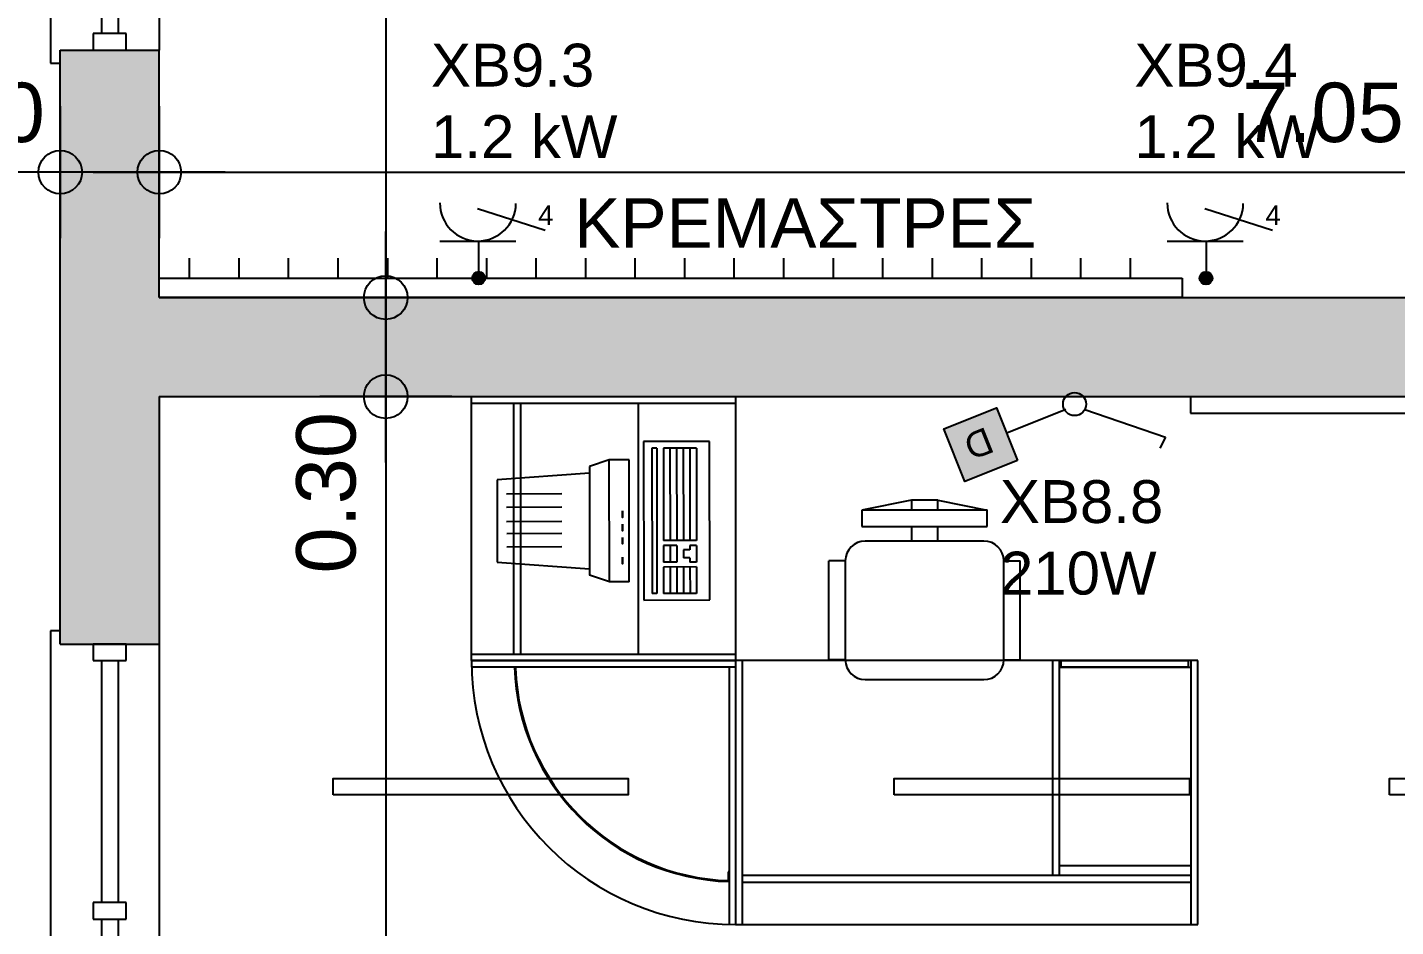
# Model space of a CAD drawing. Header units: metres. Extents: x -11 to 85, y -301 to 135.
# Drawn here: x 14.674 to 18.819, y -52.149 to -49.424 of the extents above; entities that cross this region are included whole.
import ezdxf

# ---------------------------------------------------------------- set-up
doc = ezdxf.new("R2010")
doc.units = ezdxf.units.M
doc.header["$LTSCALE"] = 0.036
doc.header["$PDMODE"] = 2
for name, color, linetype in [('arxitek borofos', 252, 'Continuous'), ('DIMBLK', 252, 'Continuous'), ('Epipla', 252, 'Continuous'), ('HLEK-SYMBOL', 3, 'Continuous'), ('HLEK_FL001_SYMBOLS', 230, 'Continuous'), ('Parathira', 252, 'Continuous')]:
    doc.layers.add(name, color=color, linetype=linetype)
doc.styles.add('COMU-N', font='arial.ttf')
doc.styles.get("Standard").update_dxf_attribs({"font": 'arial.ttf'})
doc.dimstyles.new('CADWDOT', dxfattribs={"dimscale": 0.1, "dimtxt": 1.8, "dimasz": 0.08, "dimexe": 2, "dimexo": 0, "dimgap": 0.09, "dimtad": 0, "dimrnd": 0.001, "dimzin": 0, "dimdsep": 46, "dimtxsty": 'Standard', "dimblk1": 'ARTDIM', "dimblk2": 'ARTDIM', "dimsah": 1, "dimcen": 0.09, "dimdle": 0.05, "dimse1": 1, "dimse2": 1, "dimadec": 0, "dimazin": 0, "dimtfac": 1, "dimtmove": 0, "dimatfit": 3, "dimldrblk": 'ARTDIM', "dimfxl": 2, "dimtvp": 0.9999, "dimtolj": 1, "dimtzin": 0, "dimarcsym": 0})

# ---------------------------------------------------------------- blocks, each defined once
blk = doc.blocks.new('A$C52D13D70')
at = {"layer": 'Parathira'}
for p, q in [((-0.33, 0.04), (-0.33, -2.44)), ((-0.3, 0.04), (-0.33, 0.04)), ((-0.1, 0), (-0.2, 0)), ((-0.2, 0), (-0.2, -0.05)), ((-0.1, -0.05), (-0.1, 0)), ((0, 0), (0, -2.4)), ((-0.2, -0.05), (-0.1, -0.05)), ((-0.175, -0.05), (-0.175, -0.7833)), ((-0.125, -0.05), (-0.125, -0.7833)), ((-0.1, -0.7833), (-0.2, -0.7833)), ((-0.2, -0.7833), (-0.2, -0.8333)), ((-0.1, -0.8333), (-0.1, -0.7833)), ((-0.2, -0.8333), (-0.1, -0.8333)), ((-0.175, -0.8333), (-0.175, -1.5667)), ((-0.125, -0.8333), (-0.125, -1.5667)), ((-0.1, -1.5667), (-0.2, -1.5667)), ((-0.2, -1.5667), (-0.2, -1.6167)), ((-0.1, -1.6167), (-0.1, -1.5667)), ((-0.2, -1.6167), (-0.1, -1.6167)), ((-0.175, -1.6167), (-0.175, -2.35)), ((-0.125, -1.6167), (-0.125, -2.35)), ((-0.1, -2.35), (-0.2, -2.35)), ((-0.2, -2.35), (-0.2, -2.4)), ((-0.1, -2.4), (-0.1, -2.35)), ((-0.2, -2.4), (-0.1, -2.4)), ((-0.33, -2.44), (-0.3, -2.44))]:
    blk.add_line(p, q, dxfattribs=at)
blk = doc.blocks.new('ARTDIM')
at = {"layer": 'DIMBLK'}
for p, q in [((0, -24.9975), (0, 24.9975)), ((-24.9975, 0), (24.9975, 0))]:
    blk.add_line(p, q, dxfattribs=at)
blk.add_circle((0, 0), 8.25, dxfattribs=at)
blk = doc.blocks.new('*D881')
at = {"layer": 'arxitek borofos', "color": 0, "lineweight": -2}
blk.add_line((15.7595, -43.501), (15.7595, -50.235), dxfattribs=at)
at = {"layer": 'Defpoints', "color": 0, "transparency": 16777216}
for p in [(18.6737, -43.493), (15.7595, -50.243), (18.6737, -50.243)]:
    blk.add_point(p, dxfattribs=at)
at = {"layer": 'arxitek borofos', "color": 0, "lineweight": -2, "xscale": 0.008, "yscale": 0.008, "zscale": 0.008}
for p, rotation in [((15.7595, -43.493), 90), ((15.7595, -50.243), 270)]:
    blk.add_blockref('ARTDIM', p, dxfattribs=dict(at, rotation=rotation))
at = {"layer": 'arxitek borofos', "color": 0, "insert": (15.5796, -46.868), "char_height": 0.18, "attachment_point": 5, "rotation": 90}
blk.add_mtext('\\A1;6.75', dxfattribs=at)
blk = doc.blocks.new('*D882')
at = {"layer": 'arxitek borofos', "color": 0, "lineweight": -2}
for p, q in [((15.7595, -50.251), (15.7595, -50.535)), ((15.7595, -50.543), (15.7595, -51.1176))]:
    blk.add_line(p, q, dxfattribs=at)
at = {"layer": 'Defpoints', "color": 0, "transparency": 16777216}
for p in [(18.9737, -50.243), (15.7595, -50.543), (18.9737, -50.543)]:
    blk.add_point(p, dxfattribs=at)
at = {"layer": 'arxitek borofos', "color": 0, "lineweight": -2, "xscale": 0.008, "yscale": 0.008, "zscale": 0.008}
for p, rotation in [((15.7595, -50.243), 90), ((15.7595, -50.543), 270)]:
    blk.add_blockref('ARTDIM', p, dxfattribs=dict(at, rotation=rotation))
at = {"layer": 'arxitek borofos', "color": 0, "insert": (15.5796, -50.8343), "char_height": 0.18, "attachment_point": 5, "rotation": 90}
blk.add_mtext('\\A1;0.30', dxfattribs=at)
blk = doc.blocks.new('*D883')
at = {"layer": 'arxitek borofos', "color": 0, "lineweight": -2}
blk.add_line((15.7595, -50.551), (15.7595, -57.585), dxfattribs=at)
at = {"layer": 'Defpoints', "color": 0, "transparency": 16777216}
for p in [(18.9737, -50.543), (15.7595, -57.593), (18.9737, -57.593)]:
    blk.add_point(p, dxfattribs=at)
at = {"layer": 'arxitek borofos', "color": 0, "lineweight": -2, "xscale": 0.008, "yscale": 0.008, "zscale": 0.008}
for p, rotation in [((15.7595, -50.543), 90), ((15.7595, -57.593), 270)]:
    blk.add_blockref('ARTDIM', p, dxfattribs=dict(at, rotation=rotation))
at = {"layer": 'arxitek borofos', "color": 0, "insert": (15.5796, -54.068), "char_height": 0.18, "attachment_point": 5, "rotation": 90}
blk.add_mtext('\\A1;7.05', dxfattribs=at)
blk = doc.blocks.new('*D892')
at = {"layer": 'arxitek borofos', "color": 0, "lineweight": -2}
for p, q in [((14.7737, -49.863), (14.1991, -49.863)), ((15.0657, -49.863), (14.7817, -49.863))]:
    blk.add_line(p, q, dxfattribs=at)
at = {"layer": 'Defpoints', "color": 0, "transparency": 16777216}
for p in [(14.7737, -49.863), (14.7737, -50.243), (15.0737, -50.243)]:
    blk.add_point(p, dxfattribs=at)
at = {"layer": 'arxitek borofos', "color": 0, "lineweight": -2, "xscale": 0.008, "yscale": 0.008, "zscale": 0.008, "rotation": 180}
blk.add_blockref('ARTDIM', (14.7737, -49.863), dxfattribs=at)
at = {"layer": 'arxitek borofos', "color": 0, "lineweight": -2, "xscale": 0.008, "yscale": 0.008, "zscale": 0.008}
blk.add_blockref('ARTDIM', (15.0737, -49.863), dxfattribs=at)
at = {"layer": 'arxitek borofos', "color": 0, "insert": (14.4824, -49.683), "char_height": 0.18, "attachment_point": 5}
blk.add_mtext('\\A1;0.30', dxfattribs=at)
blk = doc.blocks.new('*D893')
at = {"layer": 'arxitek borofos', "color": 0, "lineweight": -2}
blk.add_line((15.0817, -49.863), (22.1157, -49.863), dxfattribs=at)
at = {"layer": 'Defpoints', "color": 0, "transparency": 16777216}
for p in [(22.1237, -49.863), (15.0737, -50.243), (22.1237, -50.243)]:
    blk.add_point(p, dxfattribs=at)
at = {"layer": 'arxitek borofos', "color": 0, "lineweight": -2, "xscale": 0.008, "yscale": 0.008, "zscale": 0.008, "rotation": 180}
blk.add_blockref('ARTDIM', (15.0737, -49.863), dxfattribs=at)
at = {"layer": 'arxitek borofos', "color": 0, "lineweight": -2, "xscale": 0.008, "yscale": 0.008, "zscale": 0.008}
blk.add_blockref('ARTDIM', (22.1237, -49.863), dxfattribs=at)
at = {"layer": 'arxitek borofos', "color": 0, "insert": (18.5987, -49.683), "char_height": 0.18, "attachment_point": 5}
blk.add_mtext('\\A1;7.05', dxfattribs=at)
blk = doc.blocks.new('A$C46BB3189')
at = {"layer": 'Epipla'}
for p, q in [((0.0918, 0.0592), (0.0918, 0.1192)), ((0.2418, 0.0592), (0.2418, 0.1192)), ((0.3918, 0.0592), (0.3918, 0.1192)), ((0.5418, 0.0592), (0.5418, 0.1192)), ((0.6918, 0.0592), (0.6918, 0.1192)), ((0.8418, 0.0592), (0.8418, 0.1192)), ((0.9918, 0.0592), (0.9918, 0.1192)), ((1.1418, 0.0592), (1.1418, 0.1192)), ((1.2918, 0.0592), (1.2918, 0.1192)), ((1.4418, 0.0592), (1.4418, 0.1192)), ((1.5918, 0.0592), (1.5918, 0.1192)), ((1.7418, 0.0592), (1.7418, 0.1192)), ((1.8918, 0.0592), (1.8918, 0.1192)), ((2.0418, 0.0592), (2.0418, 0.1192)), ((2.1918, 0.0592), (2.1918, 0.1192)), ((2.3418, 0.0592), (2.3418, 0.1192)), ((2.4918, 0.0592), (2.4918, 0.1192)), ((2.6418, 0.0592), (2.6418, 0.1192)), ((2.7918, 0.0592), (2.7918, 0.1192)), ((2.9418, 0.0592), (2.9418, 0.1192)), ((0, 0), (0, 0.0592)), ((0, 0.0592), (3.0983, 0.0592)), ((3.0983, 0.0592), (3.0983, 0)), ((3.0983, 0), (0, 0))]:
    blk.add_line(p, q, dxfattribs=at)
blk = doc.blocks.new('gJ6_a14')
at = {"linetype": 'Continuous'}
for p, q in [((-0.1176, 0.1119), (0.113, 0.1119)), ((0, 0.1119), (0, 0))]:
    blk.add_line(p, q, dxfattribs=at)
blk.add_arc((-0.0023, 0.2279), 0.1153, 180, 358.9566, dxfattribs=at)
blk = doc.blocks.new('*X1779')
at = {"color": 0}
for p, q in [((15.598, 2.587), (15.737, 2.727)), ((15.598, 2.622), (15.702, 2.727)), ((15.605, 2.559), (15.765, 2.719)), ((15.609, 2.652), (15.618, 2.66)), ((15.617, 2.536), (15.789, 2.707)), ((15.623, 2.665), (15.631, 2.674)), ((15.633, 2.516), (15.808, 2.691)), ((15.636, 2.678), (15.645, 2.687)), ((15.64, 2.647), (15.649, 2.656)), ((15.649, 2.691), (15.658, 2.7)), ((15.653, 2.501), (15.824, 2.672)), ((15.654, 2.66), (15.662, 2.669)), ((15.662, 2.705), (15.671, 2.714)), ((15.667, 2.674), (15.676, 2.683)), ((15.676, 2.718), (15.678, 2.721)), ((15.68, 2.687), (15.689, 2.696)), ((15.685, 2.656), (15.693, 2.665)), ((15.693, 2.7), (15.702, 2.709)), ((15.698, 2.669), (15.707, 2.678)), ((15.707, 2.714), (15.715, 2.722)), ((15.711, 2.683), (15.72, 2.691)), ((15.715, 2.652), (15.724, 2.66)), ((15.72, 2.727), (15.721, 2.728)), ((15.724, 2.696), (15.733, 2.705)), ((15.729, 2.665), (15.738, 2.674)), ((15.738, 2.709), (15.746, 2.718)), ((15.742, 2.678), (15.751, 2.687)), ((15.746, 2.647), (15.755, 2.656)), ((15.751, 2.722), (15.752, 2.724)), ((15.755, 2.691), (15.764, 2.7)), ((15.76, 2.66), (15.768, 2.669)), ((15.768, 2.705), (15.777, 2.714)), ((15.773, 2.674), (15.782, 2.683)), ((15.786, 2.687), (15.795, 2.696)), ((15.791, 2.656), (15.799, 2.665)), ((15.804, 2.669), (15.813, 2.678)), ((15.822, 2.652), (15.83, 2.66)), ((15.601, 2.607), (15.609, 2.616)), ((15.604, 2.646), (15.605, 2.647)), ((15.605, 2.577), (15.614, 2.585)), ((15.611, 2.547), (15.618, 2.554)), ((15.614, 2.621), (15.623, 2.63)), ((15.618, 2.59), (15.627, 2.599)), ((15.623, 2.559), (15.631, 2.568)), ((15.627, 2.634), (15.636, 2.643)), ((15.627, 2.528), (15.636, 2.537)), ((15.631, 2.603), (15.64, 2.612)), ((15.636, 2.572), (15.645, 2.581)), ((15.64, 2.541), (15.649, 2.55)), ((15.645, 2.616), (15.654, 2.625)), ((15.645, 2.51), (15.654, 2.519)), ((15.649, 2.585), (15.658, 2.594)), ((15.654, 2.554), (15.662, 2.563)), ((15.658, 2.63), (15.667, 2.638)), ((15.658, 2.523), (15.667, 2.532)), ((15.662, 2.599), (15.671, 2.607)), ((15.664, 2.494), (15.671, 2.501)), ((15.667, 2.568), (15.676, 2.577)), ((15.671, 2.643), (15.68, 2.652)), ((15.671, 2.537), (15.68, 2.546)), ((15.676, 2.489), (15.836, 2.648)), ((15.676, 2.612), (15.685, 2.621)), ((15.676, 2.506), (15.685, 2.515)), ((15.68, 2.581), (15.689, 2.59)), ((15.685, 2.55), (15.693, 2.559)), ((15.689, 2.625), (15.698, 2.634)), ((15.689, 2.519), (15.698, 2.528)), ((15.693, 2.594), (15.702, 2.603)), ((15.693, 2.488), (15.702, 2.497)), ((15.698, 2.563), (15.707, 2.572)), ((15.702, 2.638), (15.711, 2.647)), ((15.702, 2.532), (15.711, 2.541)), ((15.705, 2.482), (15.843, 2.62)), ((15.707, 2.607), (15.715, 2.616)), ((15.707, 2.501), (15.715, 2.51)), ((15.711, 2.577), (15.72, 2.585)), ((15.715, 2.546), (15.724, 2.554)), ((15.72, 2.621), (15.729, 2.63)), ((15.72, 2.515), (15.729, 2.523)), ((15.724, 2.59), (15.733, 2.599)), ((15.724, 2.484), (15.733, 2.493)), ((15.729, 2.559), (15.738, 2.568)), ((15.733, 2.634), (15.742, 2.643)), ((15.733, 2.528), (15.742, 2.537)), ((15.738, 2.603), (15.746, 2.612)), ((15.738, 2.497), (15.746, 2.506)), ((15.741, 2.482), (15.842, 2.584)), ((15.742, 2.572), (15.751, 2.581)), ((15.746, 2.541), (15.755, 2.55)), ((15.751, 2.616), (15.76, 2.625)), ((15.751, 2.51), (15.76, 2.519)), ((15.755, 2.585), (15.764, 2.594)), ((15.76, 2.554), (15.768, 2.563)), ((15.764, 2.63), (15.773, 2.638)), ((15.764, 2.523), (15.773, 2.532)), ((15.768, 2.599), (15.777, 2.607)), ((15.768, 2.493), (15.777, 2.501)), ((15.773, 2.568), (15.782, 2.577)), ((15.777, 2.643), (15.786, 2.652)), ((15.777, 2.537), (15.786, 2.546)), ((15.782, 2.612), (15.791, 2.621)), ((15.782, 2.506), (15.791, 2.515)), ((15.786, 2.581), (15.795, 2.59)), ((15.791, 2.55), (15.799, 2.559)), ((15.795, 2.625), (15.804, 2.634)), ((15.795, 2.519), (15.804, 2.528)), ((15.799, 2.594), (15.808, 2.603)), ((15.804, 2.563), (15.813, 2.572)), ((15.808, 2.638), (15.817, 2.647)), ((15.808, 2.532), (15.817, 2.541)), ((15.813, 2.607), (15.822, 2.616)), ((15.817, 2.577), (15.826, 2.585)), ((15.822, 2.546), (15.83, 2.554)), ((15.826, 2.621), (15.835, 2.63)), ((15.83, 2.59), (15.839, 2.599)), ((15.835, 2.559), (15.835, 2.56)), ((15.839, 2.634), (15.84, 2.635)), ((15.844, 2.603), (15.844, 2.603))]:
    blk.add_line(p, q, dxfattribs=at)
blk = doc.blocks.new('GJ6_A78')
at = {"layer": 'HLEK-SYMBOL', "color": 0, "linetype": 'Continuous'}
blk.add_circle((0, 0), 0.0989, dxfattribs=at)
at = {"layer": 'HLEK-SYMBOL', "color": 0, "xscale": 0.8, "yscale": 0.8, "zscale": 0.8}
blk.add_blockref('*X1779', (-12.576, -2.084), dxfattribs=at)
blk = doc.blocks.new('priza')
at = {"layer": 'HLEK_FL001_SYMBOLS', "rotation": 180}
blk.add_blockref('gJ6_a14', (87.4, -100.4952), dxfattribs=at)
at = {"layer": 'HLEK_FL001_SYMBOLS', "xscale": 0.1951472641207488, "yscale": 0.1951472641207488, "zscale": 0.1951472641207488}
blk.add_blockref('GJ6_A78', (87.4, -100.4953), dxfattribs=at)
blk = doc.blocks.new('priza tetrapli')
at = {"layer": 'HLEK_FL001_SYMBOLS', "ltscale": 5}
blk.add_line((444.1264, -18.901), (444.3314, -18.9664), dxfattribs=at)
at = {"layer": 'HLEK_FL001_SYMBOLS', "rotation": 180}
blk.add_blockref('priza', (531.5297, -119.6074), dxfattribs=at)
at = {"layer": 'HLEK_FL001_SYMBOLS', "ltscale": 5}
blk.add_text('4', height=0.06, dxfattribs=at).set_placement((444.3099, -18.9515))
blk = doc.blocks.new('gJ6_a1')
at = {"linetype": 'Continuous'}
for p, q in [((-0.2193, 0.2297), (-0.191, 0.2541)), ((-0.024, 0.0608), (-0.2193, 0.2297))]:
    blk.add_line(p, q, dxfattribs=at)
blk.add_circle((-0.0005, 0.0343), 0.0349, dxfattribs=at)
blk = doc.blocks.new('dimmer')
at = {"layer": 'HLEK_FL001_SYMBOLS'}
blk.add_hatch(color=11, dxfattribs=at).paths.add_polyline_path([(2263.7579, 1291.6993), (2263.5429, 1291.6993), (2263.5429, 1291.4844), (2263.7579, 1291.4844)])
blk.add_lwpolyline([(2263.5429, 1291.6993), (2263.7579, 1291.6993), (2263.7579, 1291.4844), (2263.5429, 1291.4844)], close=True, dxfattribs=at)
blk.add_text('D', height=0.1, dxfattribs=at).set_placement((2263.6057, 1291.5361))
blk = doc.blocks.new('dimmer1')
at = {"layer": 'HLEK_FL001_SYMBOLS'}
blk.add_line((2318.1609, 1255.9928), (2317.9681, 1255.9928), dxfattribs=at)
at = {"layer": 'HLEK_FL001_SYMBOLS', "xscale": 0.8000000000000114, "yscale": 0.8000000000000114, "zscale": 0.8000000000000114}
blk.add_blockref('dimmer', (507.3271, 222.7235), dxfattribs=at)

msp = doc.modelspace()

# ---------------------------------------------------------------- hatches: boundary and pattern name
at = {"layer": 'arxitek borofos'}
msp.add_hatch(color=256, dxfattribs=at).paths.add_polyline_path([(14.7737, -51.293), (15.0737, -51.293), (15.0737, -50.543), (18.9737, -50.543), (18.9737, -50.243), (15.0737, -50.243), (15.0737, -49.493), (14.7737, -49.493)])

# ---------------------------------------------------------------- linework, layer by layer
for p, q in [((14.7737, -49.493), (15.0737, -49.493)), ((14.7737, -51.293), (14.7737, -49.493)), ((15.0737, -50.243), (15.0737, -49.493)), ((15.0737, -50.243), (18.9737, -50.243)), ((15.0737, -50.543), (18.9737, -50.543)), ((15.0737, -50.543), (15.0737, -51.293)), ((16.0195, -50.543), (16.8195, -50.543)), ((16.0195, -51.343), (16.0195, -50.543)), ((16.0195, -50.563), (16.8195, -50.563)), ((16.1478, -51.323), (16.1478, -50.563)), ((16.1693, -51.323), (16.1693, -50.563)), ((16.5247, -50.563), (16.5247, -51.323)), ((16.8195, -50.543), (16.8195, -51.343)), ((18.1973, -50.543), (18.1973, -50.593)), ((18.1973, -50.593), (20.6973, -50.593)), ((16.7407, -50.6792), (16.5407, -50.6795)), ((16.5407, -50.6795), (16.5413, -51.1595)), ((16.7413, -51.1592), (16.7407, -50.6792)), ((16.5807, -50.6994, 0.0001), (16.5657, -50.6994, 0.0001)), ((16.5657, -50.6994, 0.0001), (16.5663, -51.1394, 0.0001)), ((16.5807, -50.6994, 0.0001), (16.5813, -51.1394, 0.0001)), ((16.7007, -50.6992, 0.0001), (16.6007, -50.6994, 0.0001)), ((16.6007, -50.6994, 0.0001), (16.6011, -50.9794, 0.0001)), ((16.6207, -50.6994, 0.0001), (16.6211, -50.9794, 0.0001)), ((16.6407, -50.6993, 0.0001), (16.6411, -50.9793, 0.0001)), ((16.6607, -50.6993, 0.0001), (16.6611, -50.9793, 0.0001)), ((16.6807, -50.6993, 0.0001), (16.6811, -50.9793, 0.0001)), ((16.7007, -50.6992, 0.0001), (16.7011, -50.9792, 0.0001)), ((16.4366, -50.7344), (16.3766, -50.7545)), ((16.3766, -50.7545), (16.3771, -51.0845)), ((16.4966, -50.7343), (16.4366, -50.7344)), ((16.4371, -51.1044), (16.4366, -50.7344)), ((16.4971, -51.1043), (16.4966, -50.7343)), ((16.3766, -50.7745), (16.0967, -50.7949)), ((16.0967, -50.7949), (16.097, -51.0449)), ((17.3518, -50.8566), (17.2018, -50.8866)), ((17.2018, -50.8866), (17.2018, -50.9366)), ((17.5818, -50.8866), (17.2018, -50.8866)), ((17.4318, -50.8566), (17.3518, -50.8566)), ((17.3518, -50.8566), (17.3518, -50.8866)), ((17.4318, -50.8866), (17.4318, -50.8566)), ((17.4318, -50.8566), (17.5818, -50.8866)), ((17.5818, -50.9366), (17.5818, -50.8866)), ((17.2018, -50.9366), (17.5818, -50.9366)), ((17.3518, -50.9366), (17.3518, -50.9806)), ((17.4318, -50.9806), (17.4318, -50.9366)), ((16.7011, -50.9792, 0.0001), (16.6011, -50.9794, 0.0001)), ((16.6411, -50.9943, 0.0001), (16.6011, -50.9944, 0.0001)), ((16.6011, -50.9944, 0.0001), (16.6012, -51.0444, 0.0001)), ((16.6211, -50.9944, 0.0001), (16.6212, -51.0444, 0.0001)), ((16.6411, -50.9943, 0.0001), (16.6412, -51.0443, 0.0001)), ((16.6811, -51.0068, 0.0001), (16.6611, -51.0068, 0.0001)), ((16.6611, -51.0068, 0.0001), (16.6611, -51.0318, 0.0001)), ((16.7011, -50.9942, 0.0001), (16.6811, -50.9943, 0.0001)), ((16.6811, -50.9943, 0.0001), (16.6811, -51.0068, 0.0001)), ((16.7011, -50.9942, 0.0001), (16.7012, -51.0442, 0.0001)), ((17.5718, -50.9806), (17.2118, -50.9806)), ((16.097, -51.0449), (16.3771, -51.0645)), ((16.6412, -51.0443, 0.0001), (16.6012, -51.0444, 0.0001)), ((16.7012, -51.0592, 0.0001), (16.6012, -51.0594, 0.0001)), ((16.6012, -51.0594, 0.0001), (16.6013, -51.1394, 0.0001)), ((16.6212, -51.0594, 0.0001), (16.6213, -51.1394, 0.0001)), ((16.6412, -51.0593, 0.0001), (16.6413, -51.1393, 0.0001)), ((16.6811, -51.0318, 0.0001), (16.6611, -51.0318, 0.0001)), ((16.6612, -51.0593, 0.0001), (16.6613, -51.1393, 0.0001)), ((16.6811, -51.0318, 0.0001), (16.6812, -51.0443, 0.0001)), ((16.7012, -51.0442, 0.0001), (16.6812, -51.0443, 0.0001)), ((16.6812, -51.0593, 0.0001), (16.6813, -51.1393, 0.0001)), ((16.7012, -51.0592, 0.0001), (16.7013, -51.1392, 0.0001)), ((17.1018, -51.3406), (17.1018, -51.0406)), ((17.1518, -51.0406), (17.1018, -51.0406)), ((17.1518, -51.0406), (17.1518, -51.3406)), ((17.6318, -51.0406), (17.6818, -51.0406)), ((17.6318, -51.3406), (17.6318, -51.0406)), ((17.6818, -51.3406), (17.6818, -51.0406)), ((16.4371, -51.1044), (16.3771, -51.0845)), ((16.4971, -51.1043), (16.4371, -51.1044)), ((16.5813, -51.1394, 0.0001), (16.5663, -51.1394, 0.0001)), ((16.7013, -51.1392, 0.0001), (16.6013, -51.1394, 0.0001)), ((16.5413, -51.1595), (16.7413, -51.1592)), ((14.7737, -51.293), (15.0737, -51.293)), ((16.0195, -51.323), (16.8195, -51.323)), ((16.0195, -51.343), (16.8195, -51.343)), ((16.8195, -51.343), (16.0195, -51.343)), ((16.8195, -51.343), (16.8195, -52.143)), ((16.8195, -51.343), (16.8195, -52.143)), ((18.2195, -51.343), (16.8195, -51.343)), ((16.8395, -51.343), (16.8395, -52.143)), ((17.1518, -51.3406), (17.1018, -51.3406)), ((17.6318, -51.3406), (17.6818, -51.3406)), ((17.7994, -51.343), (17.7797, -51.343)), ((17.7797, -51.343), (17.7797, -51.9932)), ((17.7994, -51.343), (17.7994, -51.9932)), ((17.8055, -51.363), (17.8055, -51.3429)), ((17.8055, -51.3429), (18.1904, -51.3429)), ((18.1904, -51.3429), (18.1904, -51.363)), ((18.1995, -52.143), (18.1995, -51.343)), ((18.2195, -52.143), (18.2195, -51.343)), ((16.8195, -51.363), (16.0195, -51.363)), ((16.7995, -51.363), (16.7995, -52.143)), ((17.7994, -51.363), (18.1995, -51.363)), ((18.1904, -51.363), (17.8055, -51.363)), ((17.2118, -51.4006), (17.5718, -51.4006)), ((17.7994, -51.9641), (18.1995, -51.9641)), ((16.7995, -51.9827), (16.7965, -51.9827)), ((16.7965, -51.9827), (16.7965, -52.0096)), ((16.7995, -52.0127), (16.7995, -51.9827)), ((16.8395, -51.9932), (18.1995, -51.9932)), ((16.8395, -52.0147), (18.1995, -52.0147)), ((16.8195, -52.143), (18.2195, -52.143))]:
    msp.add_line(p, q, dxfattribs=at)
at = {"layer": 'arxitek borofos', "extrusion": (-0.17579, -0.000254389, 0.984428)}
for p, q in [((16.1258, -50.8376, 0.2954), (16.2932, -50.8366, 0.3253)), ((16.1259, -50.8777, 0.2954), (16.2933, -50.8767, 0.3253)), ((16.1252, -50.9212, 0.2951), (16.2926, -50.9201, 0.325)), ((16.126, -50.9579, 0.2954), (16.2934, -50.9569, 0.3253)), ((16.1261, -50.998, 0.2954), (16.2934, -50.997, 0.3253))]:
    msp.add_line(p, q, dxfattribs=at)
at = {"layer": 'arxitek borofos'}
for centre, radius, start, end in [((17.2118, -51.0406), 0.06, 90, 180), ((17.5718, -51.0406), 0.06, 0, 90), ((16.8195, -51.343), 0.8, 180, 270), ((17.2118, -51.3406), 0.06, 180, 270), ((17.5718, -51.3406), 0.06, 270, 0), ((16.8195, -51.343), 0.67, 181.7106, 268.2894), ((16.8195, -51.343), 0.667, 181.9761, 268.2894)]:
    msp.add_arc(centre, radius, start, end, dxfattribs=at)
for points in [[(16.4766, -50.8895, 0.03), (16.4766, -50.9095, 0.03), (16.4766, -50.9095, 0.015), (16.4766, -50.8895, 0.015)], [(16.4766, -50.9295, 0.03), (16.4766, -50.9495, 0.03), (16.4766, -50.9495, 0.015), (16.4766, -50.9295, 0.015)], [(16.4767, -50.9695, 0.03), (16.4767, -50.9895, 0.03), (16.4767, -50.9895, 0.015), (16.4767, -50.9695, 0.015)], [(16.4768, -51.0295, 0.03), (16.4768, -51.0495, 0.03), (16.4768, -51.0495, 0.015), (16.4768, -51.0295, 0.015)]]:
    msp.add_3dface(points, dxfattribs=at)
at = {"layer": 'HLEK_FL001_SYMBOLS'}
for points in [[(15.6, -51.75), (15.6, -51.7), (16.4944, -51.7), (16.4944, -51.75)], [(17.3, -51.75), (17.3, -51.7), (18.1944, -51.7), (18.1944, -51.75)], [(18.8, -51.75), (18.8, -51.7), (19.6944, -51.7), (19.6944, -51.75)]]:
    msp.add_lwpolyline(points, close=True, dxfattribs=at)

# ---------------------------------------------------------------- block references
at = {"layer": 'arxitek borofos'}
for name, p in [('A$C52D13D70', (15.0737, -47.093)), ('A$C46BB3189', (15.0737, -50.243)), ('A$C52D13D70', (15.0737, -51.293))]:
    msp.add_blockref(name, p, dxfattribs=at)
at = {"layer": 'HLEK_FL001_SYMBOLS'}
for p in [(-428.0886, -31.0719), (-425.8853, -31.0719)]:
    msp.add_blockref('priza tetrapli', p, dxfattribs=at)
at = {"layer": 'HLEK_FL001_SYMBOLS', "rotation": 201.8014094863521}
for name, p in [('gJ6_a1', (17.8329, -50.5341)), ('dimmer1', (1703.5349, 1976.4511))]:
    msp.add_blockref(name, p, dxfattribs=at)

# ---------------------------------------------------------------- texts
at = {"layer": 'arxitek borofos', "linetype": 'Continuous'}
msp.add_text('ΚΡΕΜΑΣΤΡΕΣ', height=0.15, dxfattribs=at).set_placement((16.3308, -50.0918))
at = {"layer": 'HLEK_FL001_SYMBOLS', "char_height": 0.13, "attachment_point": 1, "style": 'COMU-N'}
for s, width, insert in [('{\\fArial|b0|i0|c161|p34;ΧΒ9.}3{\\fArial|b0|i0|c161|p34; \\P1.2 }kW', 0.975669, (15.8967, -49.4736)), ('{\\fArial|b0|i0|c161|p34;ΧΒ9.}4{\\fArial|b0|i0|c161|p34; \\P1.2 }kW', 0.975669, (18.0275, -49.4736)), ('XB8.8\\P210W', 1.2, (17.6202, -50.7961))]:
    msp.add_mtext_dynamic_manual_height_columns(s, width=width, gutter_width=0.65, heights=[0], dxfattribs=dict(at, insert=insert))

# ---------------------------------------------------------------- dimensions: what is measured, and where the dimension line sits
at = {"layer": 'arxitek borofos'}
for base, p1, p2, picture, middle in [((15.7595, -50.243), (18.6737, -43.493), (18.6737, -50.243), '*D881', (15.5796, -46.868)), ((15.7595, -50.543), (18.9737, -50.243), (18.9737, -50.543), '*D882', (15.5796, -50.8343)), ((15.7595, -57.593), (18.9737, -50.543), (18.9737, -57.593), '*D883', (15.5796, -54.068))]:
    dim = msp.add_linear_dim(base=base, p1=p1, p2=p2, angle=90, dimstyle='CADWDOT', dxfattribs=at)
    dim.commit()
    dim.dimension.update_dxf_attribs({"geometry": picture, "text_midpoint": middle})
for base, p2, picture, middle in [((14.7737, -49.863), (14.7737, -50.243), '*D892', (14.4824, -49.683)), ((22.1237, -49.863), (22.1237, -50.243), '*D893', (18.5987, -49.683))]:
    dim = msp.add_linear_dim(base=base, p1=(15.0737, -50.243), p2=p2, dimstyle='CADWDOT', dxfattribs=at)
    dim.commit()
    dim.dimension.update_dxf_attribs({"geometry": picture, "text_midpoint": middle})

doc.saveas('drawing.dxf')
